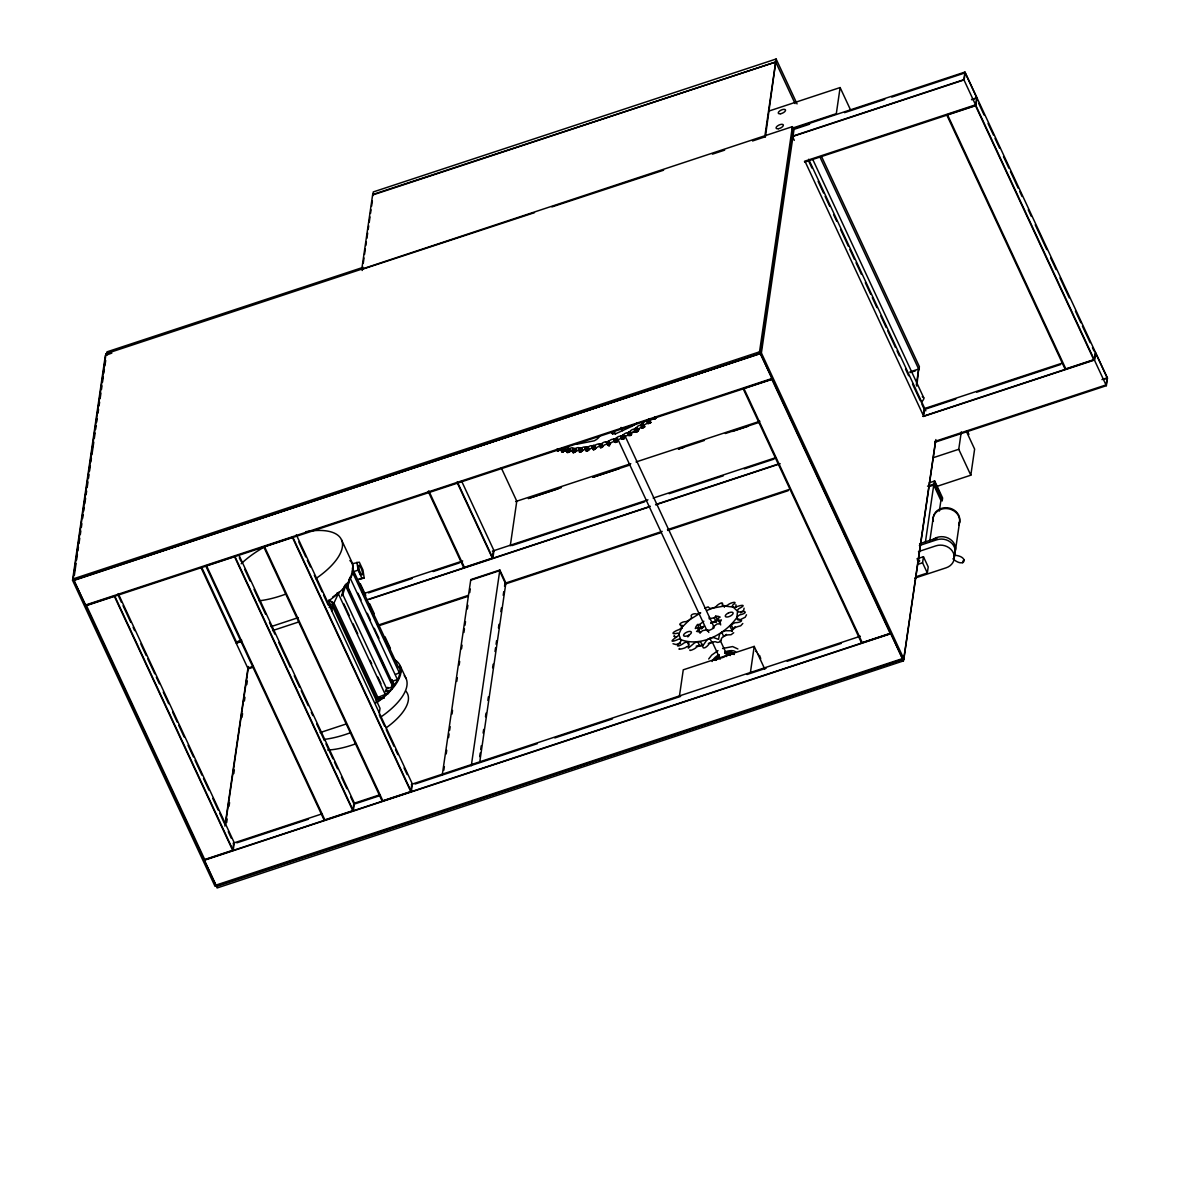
<?xml version="1.0" encoding="UTF-8"?>
<svg xmlns="http://www.w3.org/2000/svg" width="1180" height="1180" viewBox="0 0 1180 1180"><rect width="100%" height="100%" fill="white"/><g stroke="black" fill="none" stroke-linecap="round" stroke-linejoin="round"><path stroke-width="1.5" d="M635.017 428.871C633.985 428.679 639.899 432.647 635.253 431.659A2.434 1.032 -25 0 0 632.79 432.337A2.434 1.032 -25 0 0 631.448 433.886L628.586 435.376A2.434 1.032 -25 0 0 626.197 435.892A2.434 1.032 -25 0 0 624.604 437.441L621.786 438.857A2.434 1.032 -25 0 0 619.367 439.137A2.434 1.032 -25 0 0 617.568 440.656L614.618 441.895A2.434 1.032 -25 0 0 612.42 442.028A2.434 1.032 -25 0 0 610.429 443.518L607.464 444.58A2.434 1.032 -25 0 0 605.443 444.536A2.434 1.032 -25 0 0 603.29 445.952L600.325 446.792A2.434 1.032 -25 0 0 598.525 446.615A2.434 1.032 -25 0 0 596.239 447.957L593.363 448.651A2.434 1.032 -25 0 0 591.755 448.238A2.434 1.032 -25 0 0 589.366 449.477L586.239 451.276L585.442 447.781L588.245 447.058A2.434 1.032 -25 0 1 590.634 445.804A2.434 1.032 -25 0 1 592.227 446.173L595.104 445.524A2.434 1.032 -25 0 1 597.39 444.182A2.434 1.032 -25 0 1 599.204 444.373L602.154 443.533A2.434 1.032 -25 0 1 604.308 442.102A2.434 1.032 -25 0 1 606.314 442.117L609.293 441.084A2.434 1.032 -25 0 1 611.284 439.594A2.434 1.032 -25 0 1 613.452 439.432L616.432 438.237A2.434 1.032 -25 0 1 618.231 436.703A2.434 1.032 -25 0 1 620.533 436.364L623.468 435.007A2.434 1.032 -25 0 1 625.061 433.458A2.434 1.032 -25 0 1 627.45 432.942L630.312 431.452A2.434 1.032 -25 0 1 631.669 429.918A2.434 1.032 -25 0 1 634.132 429.225L636.861 427.617A2.434 1.032 -25 0 1 637.967 426.098A2.434 1.032 -25 0 1 640.46 425.257L643.026 423.561A2.434 1.032 -25 0 1 643.867 422.086A2.434 1.032 -25 0 1 646.36 421.098L648.69 419.357L646.36 421.098C648.617 427.293 651.98 419.903 646.433 421.098M628.911 435.464L631.433 434.107L630.312 431.452L627.45 432.942L628.63 435.391L631.448 434.211M589.366 449.477L588.245 447.058L585.472 447.545A2.434 1.032 -25 0 0 584.115 446.954A2.434 1.032 -25 0 0 581.651 448.09L579.041 448.326L579.409 452.22L582.787 450.524A2.434 1.032 -25 0 1 585.973 449.374M616.919 441.158L616.668 442.131L616.373 438.385M621.137 436.674L623.394 435.405L624.235 438.636L624.515 437.81L622.037 438.975L623.188 439.211L620.931 436.571L623.394 435.405L620.798 436.497M954.561 555.205C969.827 556.459 964.753 569.114 952.894 558.819M630.312 431.452L631.433 434.638M580.029 450.229A2.434 1.032 -25 0 0 576.563 451.055L572.993 452.648C571.43 451.084 572.698 447.117 575.442 448.621A2.434 1.032 -25 0 1 577.935 447.618A2.434 1.032 -25 0 1 579.041 448.326L580.177 450.745M738.193 620.267L736.895 617.509L737.544 611.181L733.134 607.11L724.446 606.004L712.971 608.039L706.835 610.458M608.157 445.362C612.125 449.064 605.841 436.128 610.193 443.916M586.563 450.288L588.289 450.45M935.888 439.565L903.88 659L215.026 886.313L72.541 580.28L105.345 355.416L111.834 353.1M792.385 126.658L759.537 351.832L772.118 378.455L85.55 605.016L73.204 578.893L106.053 353.72L792.385 126.658L793.093 128.192L760.245 353.366L903.452 660.903L217.12 887.965L216.412 886.431L902.73 659.384M74.355 575.339L76.066 563.583M76.597 559.954L77.393 554.526M77.91 550.898L78.441 547.269M78.972 543.641L79.768 538.198M80.299 534.57L80.83 530.941M81.361 527.312L81.877 523.684M82.674 518.256L83.205 514.627M83.736 510.999L84.267 507.371M84.798 503.742L85.594 498.299M86.111 494.671L86.642 491.042M87.173 487.414L87.969 481.986M88.5 478.357L89.031 474.729M89.562 471.1L90.344 465.658M90.875 462.029L91.406 458.4M91.937 454.772L93.795 442.087M94.311 438.459L95.108 433.016M95.639 429.387L96.17 425.759M96.701 422.13L97.232 418.502M98.028 413.074L98.545 409.445M99.076 405.817L99.607 402.188M100.138 398.56L100.934 393.117M101.465 389.489L101.996 385.86M102.513 382.231L103.309 376.804M103.84 373.175L104.371 369.547M104.902 365.918L105.698 360.475M106.584 354.841L107.011 351.846L362.644 267.491M224.908 826.088L248.184 666.494M225.424 824.702L248.464 666.715M226.663 822.593L227.194 818.964M229.053 806.25L229.569 802.621M233.817 773.564L234.348 769.935M242.033 717.278L242.564 713.635M244.407 700.935L244.939 697.292M246.797 684.592L247.328 680.949M233.153 846.812L233.669 843.302M795.055 103.575L775.702 61.994L372.673 194.523L361.729 269.468L534.466 212.666M362.201 270.486L362.732 266.916M363.248 263.346L364.03 257.992M364.546 254.423L365.328 249.069M365.859 245.499L366.375 241.93M366.892 238.36L367.673 233.006M368.19 229.436L368.721 225.867M369.237 222.312L370.019 216.958M370.535 213.388L371.066 209.819M371.582 206.249L372.364 200.895M331.624 607.464L328.66 600.192L333.955 603.069L377.88 697.424L376.7 698.531L376.051 702.897M331.831 611.034L332.524 606.328L329.087 607.464M353.307 807.164L353.823 803.654L350.726 797.016M379.326 713.045L380.019 708.339L332.524 606.328M393.058 685.58L392.881 686.775L386.701 688.81L342.761 594.455L346.345 583.481M411.26 788.034L411.776 784.538M442.22 775.348L470.776 579.601L499.848 570.014L505.881 582.964L479.7 762.398M443.827 770.23L444.358 766.602M446.202 753.917L446.733 750.288M448.577 737.603L449.108 733.975M449.639 730.346L450.17 726.733M452.014 714.048L452.545 710.419M456.778 681.421L457.309 677.792M459.153 665.107L459.684 661.479M461.542 648.794L462.073 645.165M463.917 632.48L464.448 628.851M464.979 625.238L465.51 621.609M467.354 608.924L467.885 605.296M469.743 592.611L470.26 588.982M492.591 556.37L493.358 551.119M493.963 550.632L492.856 558.243L457.279 481.809M471.292 765.746L499.848 570.014M510.276 545.794L516.781 501.175L501.294 467.914M479.685 756.631L480.216 753.017M480.732 749.389L481.263 745.76M483.122 733.075L483.652 729.447M485.496 716.762L486.027 713.133M487.871 700.448L488.402 696.82M492.635 667.821L493.166 664.207M495.01 651.508L495.541 647.894M496.072 644.265L496.603 640.637M498.462 627.952L498.978 624.323M500.836 611.638L501.367 608.01M503.211 595.325L503.742 591.711M504.539 586.268L505.07 582.64L499.509 570.707L471.587 579.926M679.459 695.92L683.264 669.812L754.212 646.404L764.773 669.075M765.363 137.072L775.702 61.994L372.851 194.921L373.293 191.927L776.13 59L764.758 136.939L752.545 140.966M703.826 621.211L699.711 624.471L697.557 624.53L696.008 626.61L695.315 628.527L697.911 627.657L698.914 629.928L696.554 631.359L700.964 632.288L702.439 630.666L707.543 629.678L707.351 631.049L710.758 629.707L713.989 627.981L712.868 627.229L716.968 623.969L719.122 623.91L721.378 619.913L718.768 620.783L717.764 618.512L720.125 617.081L718.266 616.358L715.714 616.152L714.239 617.774L709.136 618.763L709.342 617.391M760.775 351.817L761.543 346.551M903.88 659L761.395 352.982L794.199 128.104L793.048 128.487M750.406 672.512L754.212 646.404M769.183 110.964L840.116 87.556L836.31 113.664L793.048 127.927M916.314 385.093L918.66 369.03L909.942 371.906M916.801 386.111L918.66 369.03M935.062 442.22L1106.353 385.698L963.854 79.68L964.975 72.054L791.928 129.151M923.35 414.239L923.852 410.728M924.737 408.487L923.615 416.098L805.262 161.896M792.857 136.408L964.134 79.886L965.166 72.865L976.76 97.763L975.727 104.769L804.436 161.291M903.452 660.903L935.504 441.187M925.474 541.709L933.734 485.069L928.719 486.721M934.177 482.089L934.309 481.145L941.33 497.473M915.857 576.799L927.333 573.008L922.568 562.786L923.453 556.724L916.904 558.892M934.708 480.983L942.613 497.99L942.186 500.954L934.265 483.962L934.708 480.983L929.294 482.797M929.722 541.517L933.056 518.654M927.333 573.008L928.217 566.946L923.453 556.724M939.354 511.073L940.903 500.453L933.734 485.069M936.212 486.617L970.815 475.201L958.75 449.285L961.287 431.895M954.915 553.656L954 557.756L955.018 554.821M955.505 549.983L959.606 521.84M970.815 475.201L974.621 449.108L966.332 431.29M1095.394 352.171L1094.288 359.782L922.996 416.304M923.276 416.511L1094.568 359.989L1095.586 352.982L1107.179 377.866L1106.162 384.887L934.87 441.409M1106.353 385.698L1107.46 378.072L964.975 72.054M388.338 693.722L388.957 690.448L385.506 691.465M586.504 450.686L588.791 450.023M349.442 578.539L347.569 587.979L349.472 579.188M350.903 577.492L351.817 572.905M572.787 450.259A2.434 1.032 -25 0 0 570.81 451.07L567.078 452.515C565.397 450.981 567.241 447.014 569.675 448.636A2.434 1.032 -25 0 1 572.182 447.781A2.434 1.032 -25 0 1 573.023 448.636M673.013 643.734L675.904 644.531L680.403 643.336M600.9 445.952C602.493 440.007 603.762 450.893 600.9 445.952C598.658 446.91 598.85 440.214 600.753 447.84M344.206 586.342L341.595 596.033L342.761 594.455M954.664 555.249L954.119 556.783M260.544 547.859L263.376 546.989M736.217 607.095L735.892 604.721M568.244 449.904A2.434 1.032 -25 0 0 565.574 450.583L561.754 451.851L560.987 450.229L562.786 448.046M578.952 448.621L581.651 448.09L582.787 450.524L580.693 450.701M616.211 438.872L613.777 439.698L616.284 438.65M612.892 433.09L612.553 434.107L611.417 431.688A7.891 3.333 -25 0 0 615.916 433.65L632.17 426.201A58.159 24.618 -25 0 0 637.111 423.045M593.51 447.972C595.723 442.117 596.52 452.884 593.51 447.972C591.269 448.666 592.36 443.65 595.104 445.524M391.509 682.335L392.321 680.108M586.416 451.025L587.832 450.775M581.563 451.468L579.955 451.38M333.984 603.054L332.023 604.602L333.955 603.069L339.191 591.8M954.207 555.662L954.959 553.494A13.364 11.667 8.3 0 0 950.328 542.004A13.364 11.667 8.3 0 0 936.758 539.791L919.353 545.529M579.881 451.571L581.843 451.276M587.433 450.996L586.327 449.506L587.714 447.574M573.996 451.38L576.209 451.321C575.073 449.772 571.327 453.828 574.395 452.412M963.264 560.942L962.747 562.786M608.939 441.763L606.55 442.426L608.246 445.391L609.249 445.022M581.651 448.09L579.454 450.524L580.811 451.925M963.411 560.633L964.163 559.63M708.693 658.971L711.702 655.106L718.015 650.608M562.093 448.252L564.438 448.149A2.434 1.032 -25 0 1 566.916 447.441A2.434 1.032 -25 0 1 567.477 448.444M579.705 451.94L581.298 451.645M573.746 452.619C571.253 450.716 577.064 446.305 576.563 451.055L575.368 451.055M573.687 451.925L575.855 451.557M573.569 452.102L575.221 451.97M566.326 450.893L569.675 448.636L570.81 451.07M569.04 452.117L567.447 452.309L568.303 451.335M603.157 446.128L600.325 446.792M385.521 690.389L387.822 687.306M697.941 630.74L699.475 628.675L701.643 628.601L703.457 626.934M704.858 608.187L708.162 606.889L709.475 608.143A5.354 2.272 -25 0 0 716.142 606.594C716.496 605.266 724.476 599.956 722.219 605.03A5.354 2.272 -25 0 0 727.573 605.237C729.505 602.877 739.639 600.104 732.574 605.237A5.354 2.272 -25 0 0 735.671 607.169C740.907 604.794 747.766 604.204 738.739 608.733A5.354 2.272 -25 0 0 739.064 612.037C747.132 610.104 747.235 613.467 739.639 614.898A5.354 2.272 -25 0 0 737.131 619.013C745.524 619.854 740.273 622.789 735.14 622.686A5.354 2.272 -25 0 0 730.214 626.904L732.323 630.769L725.995 630.725A5.354 2.272 -25 0 0 719.52 634.324L718.517 639.368L713.797 637.643A5.354 2.272 -25 0 0 706.894 639.988L703.014 645.49L700.669 642.245A5.354 2.272 -25 0 0 694.519 642.938L688.324 648.1L688.855 643.734A5.354 2.272 -25 0 0 684.533 642.643C680.27 646.021 673.5 648.513 680.418 641.846A5.354 2.272 -25 0 0 678.662 639.162C671.361 642.495 669.222 641.802 676.804 636.905A5.354 2.272 -25 0 0 677.925 633.1C669.163 635.194 673.78 631.33 678.648 629.766A5.354 2.272 -25 0 0 682.453 625.503C675.816 625.09 683.264 621.182 685.624 621.683A5.354 2.272 -25 0 0 691.436 617.686L691.569 617.096C689.327 614.456 694.99 613.099 696.525 614.028A5.354 2.272 -25 0 0 700.684 612.877L689.74 619.677L681.996 627.259L678.81 634.309L680.742 639.634C700.846 647.348 725.139 634.147 736.895 617.509M735.111 626.639L733.252 629.132L731.32 625.002M594.631 446.084L592.286 446.571L594.764 445.922M560.987 450.229L563.701 448.606M565.161 450.819L563.376 450.48L565.574 450.583L564.438 448.149L562.491 447.736M567.964 451.763L569.675 451.778M573.406 452.324L574.925 452.147M557.093 448.946L557.594 450.834L560.942 449.58A2.434 1.032 -25 0 1 562.388 449.064M567.816 451.955L569.35 451.955M560.087 450.008L558.686 449.55L560.913 449.595M711.068 622.893L716.172 621.904L717.647 620.297L715.714 616.152M587.788 447.515L585.428 447.987M602.287 447.161L600.487 447.176L602.892 446.483M654.59 418.915L656.404 417.882L652.894 419.225A2.434 1.032 -25 0 0 650.431 420.331A2.434 1.032 -25 0 0 649.87 421.747M654.738 418.885L656.169 417.897M574.749 449.167L572.787 449.123L574.586 449.3M563.096 451.793L561.887 451.807L563.686 451.557M332.671 597.065L338.719 592.67M647.053 421.068L649.044 419.608L650.873 422.44L650.033 423.074M562.27 451.571L563.376 451.689M646.67 421.083L648.823 419.401M647.142 421.068L649.074 419.638M647.363 421.068L649.295 419.859M648.027 421.098L649.443 420.006M648.322 421.127L649.575 420.169M648.602 421.172L649.708 420.316M648.852 421.216L649.959 420.611M648.307 423.473L650.785 422.44L649.457 423.281M648.941 423.399L650.549 422.307M726.423 634.383L723.694 636.492L721.762 632.347M740.657 612.863L743.577 610.635L744.093 608.172M649.487 422.057L650.387 422.189M557.83 450.804L557.063 450.672L558.981 450.48M328.556 600.885C339.324 593.422 349.959 583.805 353.41 570.707L352.584 563.598L341.536 539.88M641.094 425.301C641.979 424.859 645.254 426.762 643.484 427.603C637.982 428.915 643.071 419.755 644.162 425.98A2.434 1.032 -25 0 1 645.003 424.505A2.434 1.032 -25 0 1 647.496 423.517M640.534 425.257L643.13 423.694M641.168 425.301L643.307 424.003L644.796 426.88L643.587 427.588M641.684 425.361L643.425 424.18M641.979 425.405L643.528 424.358M642.259 425.464L643.631 424.52M642.761 425.582L643.823 424.859M642.967 425.656L643.911 425.021M643.174 425.729L644 425.184M641.832 427.691L643.779 426.393C638.321 429.284 648.484 424.431 642.908 427.676M642.628 427.691L644.472 426.452M640.74 425.272L643.307 424.003M644.088 426.024L641.654 427.691A2.434 1.032 -25 0 0 639.088 428.532A2.434 1.032 -25 0 0 637.997 430.051L635.327 431.659M641.979 427.706L644.28 426.157M681.214 626.255L681.996 628.453M567.255 452.442L568.465 452.368M564.188 448.297L562.329 447.943M634.693 429.314L636.92 427.824M563.789 448.548L562.049 448.312L563.465 448.769M635.253 431.659C631.477 428.458 639.472 425.42 638.247 431.113L637.038 431.733M634.766 429.328L636.979 428.001L635.415 428.886M635.238 429.432L637.023 428.119M635.622 429.55L637.082 428.325M635.976 429.668L637.141 428.517M636.3 429.8L637.274 428.886M636.404 429.845L637.333 429.063M636.669 429.992L637.392 429.24M635.637 431.703C647.864 425.331 622.48 435.848 638.247 431.039M636.197 431.762L638.144 430.582M636.669 431.777L638.218 430.833M594.573 449.477L593.393 449.801L592.625 448.194M631.389 434.978L630.12 435.656L629.692 433.945L627.908 433.09L630.312 431.821L628.689 432.691M628.04 433.134L630.327 432.013M628.409 433.267L630.356 432.234M628.645 433.37L630.371 432.441M629.073 433.576L630.43 432.839M629.264 433.68L630.459 433.031M629.442 433.783L630.489 433.222M629.692 433.945L630.548 433.488M628.63 435.391L630.946 434.166M629.397 435.582L631.418 434.771M352.319 571.046L353.248 570.191L352.186 569.97M628.748 435.42L631.433 434.107M655.446 418.635L655.018 416.82M689.784 650.018C688.692 651.685 696.495 648.307 696.451 647.068A5.354 2.272 -25 0 1 702.601 646.389C702.97 650.578 708.325 645.549 708.826 644.133A5.354 2.272 -25 0 1 715.729 641.787C718.015 643.587 721.939 641.33 721.452 638.454A5.354 2.272 -25 0 1 727.927 634.87L731.04 634.737L733.709 632.746M620.68 436.438L623.468 435.007L624.604 437.441L621.698 438.812L620.533 436.364L623.468 435.007M621.344 436.792L623.335 435.848M621.536 436.91L623.32 436.069M621.727 437.043L623.306 436.29M622.14 437.352L623.291 436.703M622.214 437.411L623.306 436.895M622.435 437.603L623.306 437.087M622.509 439.152L624.397 438.252M622.804 439.24L624.294 438.532M557.299 450.583L558.361 450.686M621.904 438.916L624.559 437.588L622.111 439.004M746.498 614.795L745.185 617.243L741.571 619.043A5.354 2.272 -25 0 0 739.831 620.326M623.394 437.987L624.604 437.441M698.058 628.955L704.386 626.049M710.714 623.129L718.62 619.485M613.482 439.462L616.432 438.237L617.568 440.656L614.574 441.866L613.452 439.432L616.255 438.709M613.925 439.816L616.078 439.358M614.338 440.184L616.019 439.579M614.411 440.258L615.975 439.801M614.559 440.391L615.945 440.007M614.692 440.538L615.916 440.42M614.618 441.895L617.273 441.35M615.119 442.249L617.081 441.689M616.742 442.087L615.37 442.412M398.56 678.338L397.439 679.562L349.929 577.551L351.05 576.327M722.794 605.443L723.665 605.281L724.373 607.243M607.641 444.801L606.314 442.117L609.293 441.084M609.219 441.217L606.328 442.146M606.904 442.913L608.733 442.249M607.022 443.075L608.644 442.485M607.139 443.223L608.556 442.721M607.346 443.547L608.452 443.149M607.435 443.695L608.408 443.356M607.523 444.668L610.267 443.783M607.818 445.022L609.986 444.241M607.995 445.214L609.721 444.595M722.588 648.513L732.603 646.566L737.898 648.971M385.58 691.628L389.666 691.008M742.795 623.483L740.745 625.769L737.058 626.816A5.354 2.272 -25 0 0 732.146 631.034L732.249 631.536M607.435 444.536L610.429 443.518M679.518 648.425C676.376 650.416 686.598 648.027 686.465 646.788A5.354 2.272 -25 0 1 688.5 646.389M73.204 578.893L759.537 351.832M73.927 580.413L760.245 353.366M793.875 129.387L809.598 124.195M844.556 112.66L884.764 99.4M891.756 97.099L963.411 73.44M792.562 136.202L963.854 79.68M971.509 99.489L976.76 97.763M971.789 99.695L977.04 97.97L975.919 105.581L804.627 162.103M72.541 580.28L761.395 352.982M73.957 580.118L760.525 353.572M85.742 605.812L772.31 379.267M561.444 487.62L528.316 498.55L557.978 488.815M592.832 477.251L629.456 465.171M704.445 440.435L678.294 449.064L683.604 447.5M725.375 433.517L758.504 422.588M910.223 372.526L915.459 370.8M359.664 579.409L364.192 577.92L362.953 569.999L359.295 562.167L352.363 563.73L352.864 566.887M355.121 571.135L358.13 570.147L356.891 562.24M349.929 577.551L351.021 577.197M358.764 578.982L364.192 577.92M364.797 593.245L462.678 560.957M492.385 551.149L647.938 499.819M653.189 498.093L775.54 457.722M924.102 408.693L1062.192 363.13M368.485 592.906L412.174 578.495M433.149 571.562L459.374 562.919M511.81 545.617L644.649 501.78M669.119 493.712L723.296 475.82M744.27 468.902L773.992 459.108M924.294 409.504L955.756 399.12M976.73 392.202L1060.628 364.517M271.164 626.58L298.378 617.597M241.694 640.239L236.457 641.964L201.647 567.211M240.971 640.77L235.853 642.466L201.043 567.698M272.595 630.592L298.732 621.963M241.325 641.242L236.089 642.967L248.154 668.883L253.39 667.143M367.172 599.72L650.327 506.279M655.578 504.553L779.67 463.593M236.369 643.174L241.605 641.448M369.207 599.351L648.867 507.061M655.859 504.76L779.951 463.814M1101.943 379.591L1107.179 377.866M1103.964 379.237L1107.46 378.072M247.962 668.072L253.199 666.346M379.046 624.81L468.18 595.399M504.893 583.289L662.201 531.384M667.438 529.643L789.789 489.272M379.237 625.621L468.386 596.21M505.084 584.1L660.653 532.77M667.644 530.454L788.24 490.659M932.79 457.855L958.75 449.285M927.524 486.175L934.265 483.962M395.551 674.473L400.728 672.054L399.681 671.966L399.519 673.175L352.112 571.371M397.439 679.562L391.849 681.406L347.908 587.05M377.88 697.424L386.686 693.811L385.654 693.722L385.476 694.917L337.981 592.921L337.038 592.95M320.163 732.574L346.271 723.96M919.604 543.744L937.023 538.006A13.364 11.667 8.3 0 0 933.675 539.658M918.453 551.606L935.873 545.853A13.364 11.667 8.3 0 1 953.307 552.771A13.364 11.667 8.3 0 1 946.109 567.816L914.751 578.156M917.657 564.409L922.568 562.786M233.168 843.184L322.273 813.787M353.72 803.403L379.916 794.76M411.363 784.375L860.338 636.226M236.856 842.845L308.481 819.2M353.911 804.214L380.108 795.571M415.05 784.036L537.343 743.68M554.807 737.928L612.464 718.9M640.416 709.682L680.595 696.421M746.97 674.518L766.189 668.175M787.163 661.257L841.311 643.38M204.111 860.014L890.664 633.468M551.901 206.928L663.573 170.215M712.425 154.152L724.638 150.14M607.346 442.146L609.028 441.586M515.63 501.559L630.784 463.696M636.02 461.97L759.89 421.245M592.876 477.34L619.043 468.726M732.456 431.438L748.15 426.275M600.133 444.491C605.148 443.031 595.222 445.922 601.682 444.211M599.499 445.081L601.534 444.476M599.588 445.273L601.387 444.727M599.779 445.716L601.151 445.199M599.853 445.893L601.062 445.421M599.927 446.055L600.989 445.642M600.561 447.353L602.7 446.704M600.723 447.751L602.051 447.353M696.23 646.109L703.133 644.944M708.339 643.439L711.82 642.436L709.888 638.292M599.204 444.373L602.154 443.533M674.518 635.577L673.78 636.241L675.978 637.259M345.091 584.838L392.881 686.775L393.619 685.462M592.316 446.763L594.528 446.232M592.345 446.969L594.337 446.483M592.434 447.368L594.159 446.748M592.463 447.559L593.85 447.22M592.508 447.751L593.732 447.456M592.552 447.928L593.629 447.663M595.989 448.238L593.407 449.034M595.753 448.489L593.437 449.639L595.104 449.093M593.437 449.374L595.531 448.71M567.978 452.515L567.02 450.937M755.879 651.389L756.69 651.714M376.7 698.899L384.297 698.177M585.428 448.135L587.552 447.751M585.413 448.577L587.316 448.017M585.413 448.784L586.917 448.518M585.413 448.99L586.755 448.754M585.428 449.197L586.608 448.975M585.472 449.565L586.475 449.197M585.486 449.654L586.327 449.506M562.462 451.955L561.606 450.347M377.261 699.283L382.541 698.457M376.538 698.545L383.471 697.616M578.849 449.005L580.885 448.784M578.805 449.241L580.604 449.049M578.76 449.477L580.368 449.3M578.716 449.698L580.147 449.536M578.672 450.126L579.955 449.772M578.657 450.318L579.631 450.214M578.657 450.613L579.513 450.421M572.934 448.828L575.442 448.621M573.451 449.108L574.867 449.064M572.595 449.595L574.291 449.55M572.506 449.846L574.011 449.801M572.433 450.082L573.775 450.037M572.374 450.303L573.554 450.273M572.33 450.524L573.362 450.495M572.285 450.731L573.2 450.701M572.241 451.025L573.052 450.908M567.757 448.975L568.745 449.285M569.675 448.636L567.875 448.695M566.887 449.433L568.421 449.536M566.754 449.683L568.141 449.772M566.651 449.934L567.86 450.008M566.474 450.376L567.624 450.229M566.4 450.598L567.241 450.642M568.214 451.439L570.043 451.557M568.568 450.922L570.766 451.099M399.459 666.508L398.722 667.806L352.304 568.126M562.447 447.795L564.438 448.149M561.739 448.754L563.111 448.99M561.577 449.005L562.801 449.226M561.429 449.255L562.521 449.447M561.297 449.492L562.27 449.654M561.193 449.713L562.034 449.86M561.016 450.141L561.842 450.067M563.14 450.745L564.763 451.04M562.919 450.981L564.379 451.232M565.545 450.598L563.583 450.229L565.574 450.583M563.465 450.362L564.763 450.775M558.951 449.3L560.161 449.713M558.435 449.787L559.703 450.185M558.199 449.978L559.335 450.347M557.771 450.318L558.656 450.598M719.697 622.642L720.538 623.615M349.914 560.529L352.584 563.598M614.942 440.819L615.754 442.5M391.421 679.769L393.279 682.733M978.736 103.442L984.15 115.065M988.029 123.384L993.442 135.007M994.991 138.326L999.622 148.297M1003.502 156.601L1008.915 168.239M1010.463 171.557L1018.192 188.18M1019.741 191.499L1022.057 196.485M1028.252 209.775L1031.35 216.412M1035.214 224.731L1046.822 249.644M1050.687 257.948L1056.1 269.586M1059.965 277.89L1069.257 297.832M1075.437 311.122L1080.851 322.745M1082.399 326.078L1090.143 342.687M1092.459 347.672L1094.008 350.991M946.862 115.168L1065.216 369.37M840.116 87.556L850.677 110.227M776.13 59L797.046 103.899M821.826 157.117L919.382 366.656L918.955 369.65L819.835 156.793M812.784 159.492L923.778 397.852M808.683 159.271L925.843 410.847M808.846 161.424L811.943 168.061M818.124 181.351L823.552 192.989M825.086 196.308L829.732 206.279M833.596 214.583L836.694 221.235M840.558 229.54L848.302 246.148M849.851 249.481L854.482 259.438M856.031 262.771L861.444 274.394M865.323 282.699L870.737 294.336M872.286 297.655L876.917 307.626M880.796 315.93L886.21 327.568M887.758 330.887L895.487 347.495M897.036 350.829L899.352 355.814M905.547 369.104L908.644 375.742M912.509 384.046L920.253 400.669M921.787 403.988L924.117 408.973M792.031 135.508L794.288 140.361M934.885 483.623L937.038 488.24M743.238 388.854L861.606 643.056M717.764 618.512L720.7 624.913M714.239 617.774L716.172 621.904M621.064 427.425L622.612 430.759M624.928 435.745L713.989 627.008M720.183 640.312L726.379 653.617M707.543 629.678L708.826 632.436M613.895 430.729L615.444 434.048M617.774 439.049L706.82 630.312M712.248 641.95L719.992 658.573M699.711 624.471L701.643 628.601M697.557 624.53L699.475 628.675M697.911 627.657L700.197 632.687M697.749 641.802L699.666 645.947M687.439 642.274L688.722 645.032M592.227 446.217L593.378 448.739M461.483 480.85L494.228 551.178M457.516 483.358L492.325 558.125L464.404 567.344L428.827 490.91M428.207 491.411L463.799 567.831M358.13 570.147L361.788 577.979M400.079 665.594L406.112 678.559M360.357 583.849L365.756 595.428M369.606 603.703L374.222 613.644M385.019 636.817L390.418 648.41M353.617 573.023L355.033 576.091M361.921 590.856L363.455 594.174M369.62 607.42L374.252 617.347M377.334 623.969L378.869 627.273M385.049 640.519L388.132 647.142M391.981 655.416L394.297 660.387M357.983 593.26L361.08 599.942M367.305 613.29L370.417 619.957M374.296 628.306L378.957 638.321M347.245 587.183L352.673 598.85M372.098 640.548L375.196 647.215M379.075 655.549L384.518 667.231M343.778 603.791L349.206 615.459M353.086 623.778L357.732 633.778M370.137 660.417L371.7 663.75M377.895 677.069L380.993 683.736M331.492 601.461L376.7 698.531M296.342 534.82L412.395 784.036L411.274 791.662L292.92 537.461M298.82 541.959L305.782 556.916M307.331 560.235L310.429 566.887M314.293 575.191L322.037 591.8M323.586 595.133L328.217 605.089M379.281 714.755L384.695 726.379M386.244 729.697L393.987 746.321M395.521 749.639L397.852 754.625M404.032 767.915L407.13 774.567M263.848 547.048L382.217 801.25M239.171 555.618L354.428 803.167L353.322 810.778L234.953 556.577M239.319 557.756L240.868 561.09M244.732 569.394L250.16 581.017M254.025 589.336L265.618 614.249M269.497 622.553L274.911 634.191M278.775 642.495L290.383 667.423M294.248 675.727L299.661 687.35M301.21 690.683L308.172 705.625M311.269 712.278L312.818 715.596M316.683 723.9L324.426 740.524M325.96 743.843L332.922 758.799M334.471 762.118L337.569 768.77M341.433 777.074L346.861 788.697M205.895 566.179L324.264 820.365M106.053 353.72L106.775 355.239M118.236 593.599L234.289 842.815L233.168 850.426L114.814 596.225M118.398 595.753L121.496 602.39M123.045 605.709L130.774 622.332M133.104 627.318L134.653 630.636M140.833 643.926L146.246 655.564M147.795 658.883L154.757 673.839M156.306 677.158L159.403 683.81M163.268 692.114L168.681 703.737M172.56 712.042L177.192 722.013M178.741 725.346L184.154 736.969M188.033 745.273L193.446 756.911M194.995 760.23L201.957 775.186M203.491 778.505L208.919 790.143M212.784 798.447L218.197 810.07M219.745 813.389L224.392 823.36M228.256 831.679L231.354 838.316M73.676 579.911L216.176 885.929M372.673 194.523L373.146 195.541M392.04 680.476L393.53 685.506M391.642 679.827L393.132 684.872M699.843 631.802L699.991 633.1M391.627 685.639L391.745 689.282M687.704 636.846A4.248 1.8 -25 0 1 688.678 636.33M358.263 568.495A5.059 1.224 71.7 0 1 359.87 574.321M305.93 531.708A62.098 26.285 -25 0 1 342.259 542.122A62.098 26.285 -25 0 1 315.798 578.643M285.767 594.101A62.098 26.285 -25 0 1 259.217 600.797M241.177 563.76A62.098 26.285 -25 0 1 264.925 546.679M395.418 660.254A62.098 26.285 -25 0 1 377.128 702.41M405.861 691.126A56.979 24.131 -25 0 1 386.037 727.927M356.39 743.548A56.979 24.131 -25 0 1 327.73 750.067M404.253 675.639A62.098 26.285 -25 0 1 380.373 717.322M350.342 732.765A62.098 26.285 -25 0 1 323.777 739.462M399.548 667.688A60.903 25.783 -25 0 1 376.479 702.203M393.309 682.527A48.808 20.665 -25 0 1 394.017 685.182M922.259 396.716A7.758 3.289 -25 0 1 921.197 402.115M966.848 431.231A6.829 5.959 8.3 0 1 967.777 432.219M968.146 432.765A6.829 5.959 8.3 0 1 968.869 434.55M933.365 521.265A13.364 11.667 8.3 0 1 947.746 507.813A13.364 11.667 8.3 0 1 958.779 524.303M933.056 520.955A13.364 11.667 8.3 0 1 948.278 508.742A13.364 11.667 8.3 0 1 958.662 525.144M932.79 539.791A13.364 11.667 8.3 0 1 950.165 539.26A13.364 11.667 8.3 0 1 953.986 554.29M917.45 560.426A2.522 1.077 -25 0 1 919.618 560.766A2.522 1.077 -25 0 1 917.553 562.698M725.022 653.396A3.938 1.667 -25 0 1 724.55 656.685M723.827 657.083A3.938 1.667 -25 0 1 721.246 657.865M720.331 657.85A3.938 1.667 -25 0 1 719.387 656.626M727.603 653.661A7.051 2.98 -25 0 1 730.42 655.534M717.676 659.06A7.051 2.98 -25 0 1 717.897 658.661M718.546 657.835A7.051 2.98 -25 0 1 718.959 657.408M725.007 652.422A5.812 2.463 -25 0 1 726.246 656.537M720.42 658.912A5.812 2.463 -25 0 1 719.269 655.077M715.832 660.372A10.148 4.292 -25 0 1 718.782 657.378M727.16 653.514A10.148 4.292 -25 0 1 733.355 654.133M716.378 660.033A10.148 4.292 -25 0 1 716.894 659.428M717.484 658.824A10.148 4.292 -25 0 1 718.163 658.219M727.278 653.779A10.148 4.292 -25 0 1 733.473 654.399M724.918 652.983A10.768 4.558 -25 0 1 734.108 654.384M714.608 660.313A10.768 4.558 -25 0 1 718.93 655.903M715.876 660.092A10.768 4.558 -25 0 1 718.561 657.54M727.441 653.44A10.768 4.558 -25 0 1 734.314 654.487M712.101 661.523A13.26 5.62 -25 0 1 718.856 654.664M725.095 651.788A13.26 5.62 -25 0 1 735.701 651.906M757.958 654.03A6.829 5.959 8.3 0 1 758.504 654.457M759.433 655.431A6.829 5.959 8.3 0 1 760.112 656.552M760.51 657.762A6.829 5.959 8.3 0 1 760.628 659.015M728.753 654.753A5.812 2.463 -25 0 1 729.24 655.372M575.575 443.887A58.159 24.618 -25 0 0 578.584 443.887L594.219 440.804A7.891 3.333 -25 0 0 599.676 435.936M585.457 447.692L588.082 447.205L585.457 447.663M578.908 448.754L581.135 448.548L578.908 448.784M596.239 447.957L593.363 448.651L596.239 447.957M559.114 449.138L560.721 449.698L559.084 449.167M650.062 420.759L649.31 421.334L650.121 420.832M728.488 612.951L727.514 613.467A4.248 1.8 -25 0 0 725.361 616.373A4.248 1.8 -25 0 0 728.916 616.653L729.933 616.24A4.248 1.8 -25 0 0 733.06 612.818A4.248 1.8 -25 0 0 728.488 612.951M689.164 634.973L688.191 635.489A4.248 1.8 -25 0 1 683.618 635.622A4.248 1.8 -25 0 1 686.745 632.2L687.763 631.787A4.248 1.8 -25 0 1 691.318 632.067A4.248 1.8 -25 0 1 689.164 634.973M975.403 105.477L947.481 114.681L1065.835 368.883L1093.757 359.679L975.403 105.477M114.283 596.121L86.361 605.325L204.73 859.527L232.652 850.323L114.283 596.121M234.437 556.473L206.515 565.677L324.869 819.879L352.791 810.675L234.437 556.473M292.389 537.343L264.468 546.561L382.836 800.763L410.758 791.544L292.389 537.343M771.779 379.163L743.857 388.368L862.226 642.569L890.148 633.365L771.779 379.163M890.959 633.675L204.391 860.235L215.984 885.118L902.538 658.573L890.959 633.675M358.691 567.698A5.059 1.224 71.7 0 0 362.039 574.896A5.059 1.224 71.7 0 0 360.903 567.624A5.059 1.224 71.7 0 0 358.691 567.698M778.52 128.709A3.938 1.667 -25 0 0 783.313 124.903A3.938 1.667 -25 0 0 777.355 126.053A3.938 1.667 -25 0 0 778.52 128.709M780.703 113.722A3.938 1.667 -25 0 0 785.496 109.917A3.938 1.667 -25 0 0 779.538 111.067A3.938 1.667 -25 0 0 780.703 113.722"/></g></svg>
